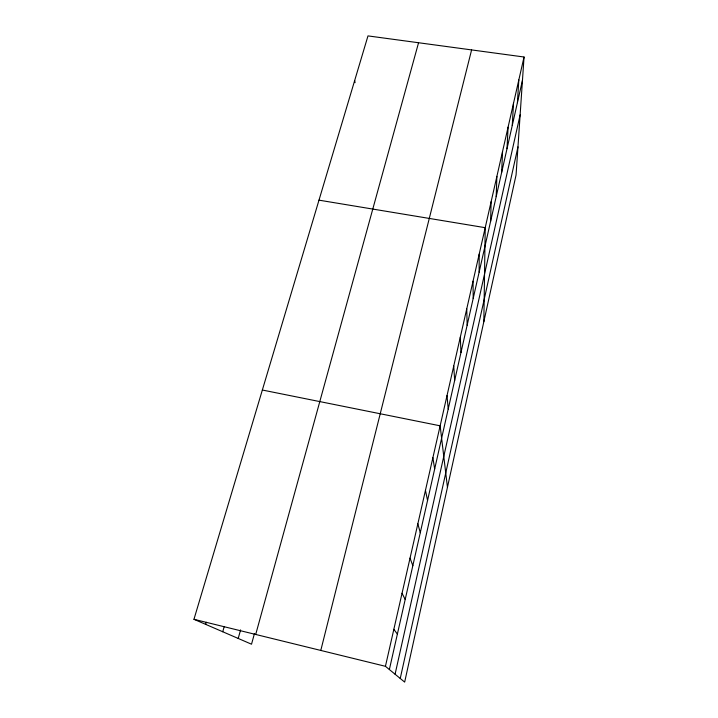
<?xml version="1.0" encoding="UTF-8"?>
<svg xmlns="http://www.w3.org/2000/svg" width="718" height="718" viewBox="0 0 718 718"><rect width="100%" height="100%" fill="white"/><g stroke="black" fill="none" stroke-linecap="round" stroke-linejoin="round"><path stroke-width="1.08" d="M479.139 272.14L479.193 254.163M483.842 321.664L485.215 227.687L318.989 200.16M490.627 221.27L491.112 201.767M496.201 196.597L496.883 176.386M501.667 172.419L502.537 151.525M507.016 148.716L508.084 127.176M512.266 125.471L513.505 103.311M517.418 102.674L518.827 79.931M524.041 57.009L516.062 174.986L404.665 682.1L385.431 666.304L193.959 619.302L367.984 35.9L524.041 57.009L385.431 666.304M400.24 678.465L517.965 146.885M395.079 674.229L520.128 114.871M389.371 669.535L522.462 80.317M320.793 650.436L471.6 49.919M254.414 633.707L251.524 644.208L193.959 619.302M255.707 634.461L418.558 42.739M238.205 638.446L240.602 629.892M222.733 631.75L224.249 626.455M205.68 624.373L206.299 622.264M262.348 390.027L440.143 425.819L447.449 487.342M393.841 629.318L397.377 634.075M402.044 593.274L405.194 599.467M410.041 558.119L412.832 565.685M417.84 523.826L420.281 532.702M425.46 490.367L427.56 500.482M354.674 80.524L355.069 82.651M432.882 457.707L434.668 469.007M447.018 395.591L448.211 409.054M453.74 366.036L454.665 380.486M460.319 337.137L460.974 352.529M466.745 308.875L467.158 325.173M473.036 281.223L473.207 298.383"/></g></svg>
